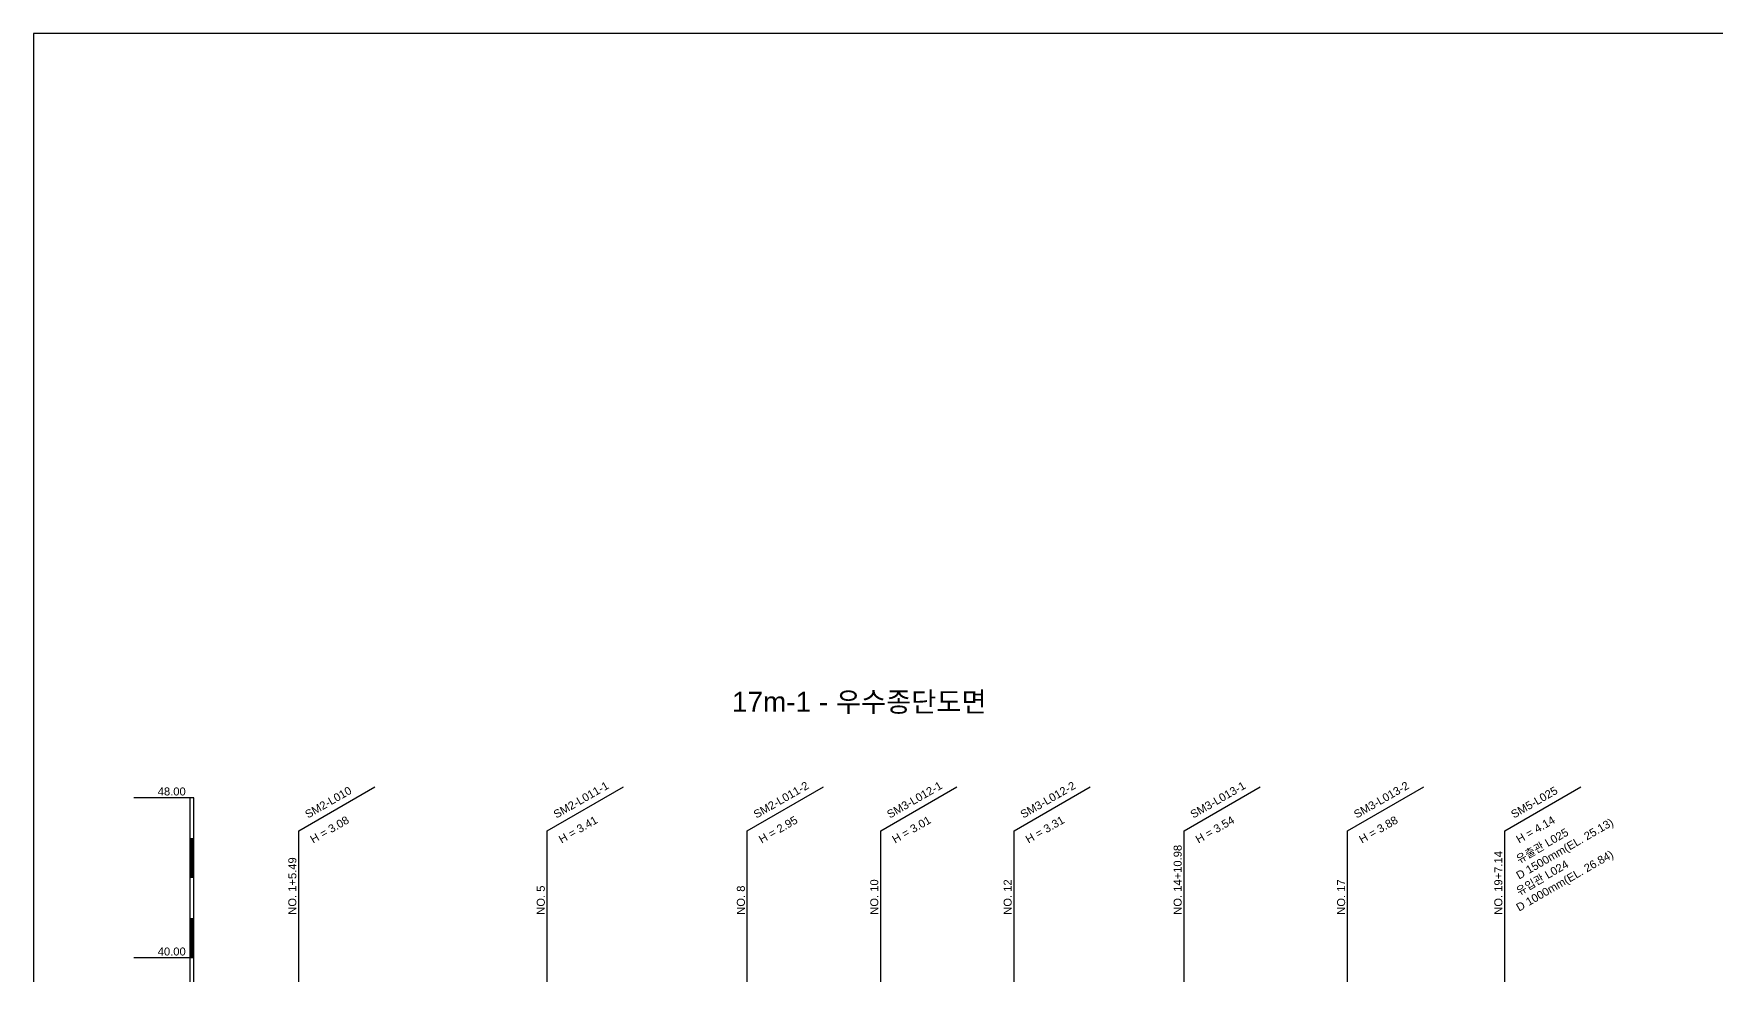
# Model space of a CAD drawing. Header units: millimetres. Extents: x -7351 to 135086, y 1419 to 5643.
# Drawn here: x 57811.4 to 58231.9, y 1777.7 to 2013 of the extents above; entities that cross this region are included whole.
import ezdxf
from ezdxf.enums import TextEntityAlignment as Align

# ---------------------------------------------------------------- set-up
doc = ezdxf.new("R2010")
doc.units = ezdxf.units.MM
for name, color, linetype in [('KZ_종단_깃발', 7, 'Continuous'), ('KZ_종단_노선명', 7, 'Continuous'), ('KZ_종단_도각', 7, 'Continuous'), ('KZ_종단_폴대', 7, 'Continuous')]:
    doc.layers.add(name, color=color, linetype=linetype)
doc.styles.get("Standard").update_dxf_attribs({"font": 'arial.ttf'})

msp = doc.modelspace()

# ---------------------------------------------------------------- linework, layer by layer
at = {"layer": 'KZ_종단_깃발'}
for p, q in [((57877.6, 1813.82), (57896.66, 1824.82)), ((57939.69, 1813.82), (57958.75, 1824.82)), ((57989.69, 1813.82), (58008.75, 1824.82)), ((58023.03, 1813.82), (58042.08, 1824.82)), ((58056.36, 1813.82), (58075.41, 1824.82)), ((58098.84, 1813.82), (58117.9, 1824.82)), ((58139.69, 1813.82), (58158.75, 1824.82)), ((58178.98, 1813.82), (58198.03, 1824.82)), ((57877.6, 1587.04), (57877.6, 1813.82)), ((57939.69, 1587.04), (57939.69, 1813.82)), ((57989.69, 1587.04), (57989.69, 1813.82)), ((58023.03, 1587.04), (58023.03, 1813.82)), ((58056.36, 1587.04), (58056.36, 1813.82)), ((58098.84, 1587.04), (58098.84, 1813.82)), ((58139.69, 1587.04), (58139.69, 1813.82)), ((58178.98, 1587.04), (58178.98, 1813.82))]:
    msp.add_line(p, q, dxfattribs=at)
at = {"layer": 'KZ_종단_도각'}
msp.add_lwpolyline([(57811.36, 1419.04), (58652.36, 1419.04), (58652.36, 2013.04), (57811.36, 2013.04)], close=True, dxfattribs=at)
at = {"layer": 'KZ_종단_폴대'}
for p, q in [((57851.36, 1822.04), (57836.36, 1822.04)), ((57851.36, 1782.04), (57836.36, 1782.04))]:
    msp.add_line(p, q, dxfattribs=at)
msp.add_lwpolyline([(57851.36, 1587.04), (57851.36, 1822.04), (57850.36, 1822.04), (57850.36, 1587.04), (57851.36, 1587.04)], dxfattribs=at)
for points in [[(57850.86, 1802.04, 1, 1, 0), (57850.86, 1812.04, 1, 1, 0)], [(57850.86, 1782.04, 1, 1, 0), (57850.86, 1792.04, 1, 1, 0)]]:
    msp.add_lwpolyline(points, format="xyseb", dxfattribs=at)

# ---------------------------------------------------------------- texts
at = {"layer": 'KZ_종단_깃발'}
for s, rotation, p in [('SM2-L011-1', 30, (57942.29, 1816.32)), ('SM2-L011-2', 30, (57992.29, 1816.32)), ('SM3-L012-1', 30, (58025.62, 1816.32)), ('SM3-L012-2', 30, (58058.96, 1816.32)), ('SM3-L013-1', 30, (58101.44, 1816.32)), ('SM3-L013-2', 30, (58142.29, 1816.32)), ('SM2-L010', 30, (57880.2, 1816.32)), ('SM5-L025', 30, (58181.57, 1816.32)), ('NO. 14+10.98', 90, (58098.84, 1792.82)), ('NO. 19+7.14', 90, (58178.98, 1792.82)), ('NO. 1+5.49', 90, (57877.6, 1792.82)), ('NO. 5', 90, (57939.69, 1792.82)), ('NO. 8', 90, (57989.69, 1792.82)), ('NO. 10', 90, (58023.03, 1792.82)), ('NO. 12', 90, (58056.36, 1792.82)), ('NO. 17', 90, (58139.69, 1792.82))]:
    msp.add_text(s, height=2, rotation=rotation, dxfattribs=at).set_placement(p, align=Align.BOTTOM_LEFT)
for s, p in [('H = 3.08', (57880.2, 1812.32)), ('H = 3.41', (57942.29, 1812.32)), ('H = 2.95', (57992.29, 1812.32)), ('H = 3.01', (58025.62, 1812.32)), ('H = 3.31', (58058.96, 1812.32)), ('H = 3.54', (58101.44, 1812.32)), ('H = 3.88', (58142.29, 1812.32)), ('H = 4.14', (58181.57, 1812.32)), ('D 1500mm(EL. 25.13)', (58181.57, 1803.32)), ('유출관 L025', (58181.57, 1807.32)), ('D 1000mm(EL. 26.84)', (58181.57, 1795.32)), ('유입관 L024', (58181.57, 1799.32))]:
    msp.add_text(s, height=2, rotation=30, dxfattribs=at).set_placement(p, align=Align.TOP_LEFT)
at = {"layer": 'KZ_종단_노선명'}
msp.add_text('17m-1 - 우수종단도면', height=5, dxfattribs=at).set_placement((58017.67, 1842.04), align=Align.BOTTOM_CENTER)
at = {"layer": 'KZ_종단_폴대'}
for s, p in [('48.00', (57849.36, 1822.04)), ('40.00', (57849.36, 1782.04))]:
    msp.add_text(s, height=2, dxfattribs=at).set_placement(p, align=Align.BOTTOM_RIGHT)

doc.saveas('drawing.dxf')
